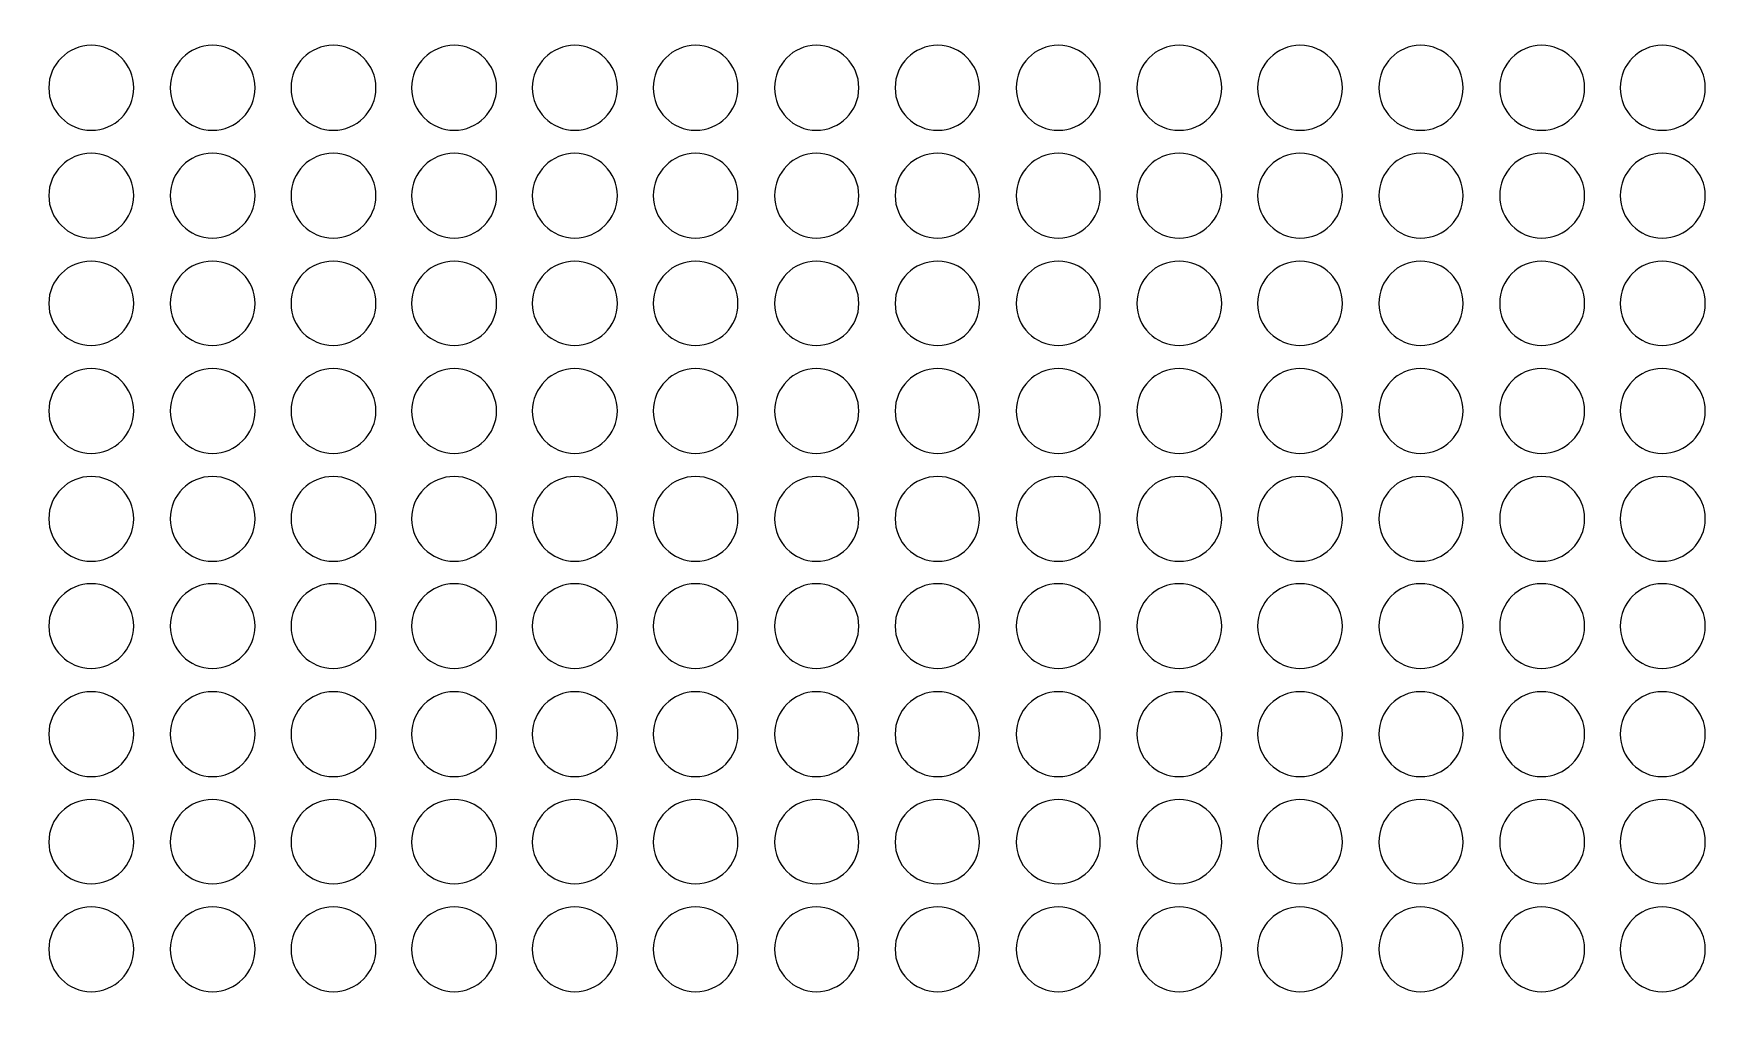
# Model space of a CAD drawing. Header units: inches. Extents: x 243 to 900, y -519 to -86.
# Drawn here: x 572.91 to 607.51, y -372.06 to -352.19 of the extents above; entities that cross this region are included whole.
import ezdxf

# ---------------------------------------------------------------- set-up
doc = ezdxf.new("R2010")
doc.units = ezdxf.units.IN
doc.header["$MEASUREMENT"] = 0
doc.layers.add('Layer 1', color=7, linetype='Continuous')

# ---------------------------------------------------------------- blocks, each defined once
blk = doc.blocks.new('block 3')
at = {"layer": 'Layer 1', "lineweight": 0}
blk.add_open_spline([(898.138, -484.267), (898.138, -494.991), (889.368, -503.763), (878.645, -503.763), (878.645, -503.763), (266.12, -503.763), (266.12, -503.763), (255.397, -503.763), (246.624, -494.991), (246.624, -484.267), (246.624, -484.267), (246.624, -108.507), (246.624, -108.507), (246.624, -97.783), (255.397, -89.011), (266.12, -89.011), (266.12, -89.011), (878.645, -89.011), (878.645, -89.011), (889.368, -89.011), (898.138, -97.783), (898.138, -108.507), (898.138, -108.507), (898.138, -484.267), (898.138, -484.267)], degree=3, knots=[0, 0, 0, 0, 1, 1, 1, 2, 2, 2, 3, 3, 3, 4, 4, 4, 5, 5, 5, 6, 6, 6, 7, 7, 7, 8, 8, 8, 8], dxfattribs=at)
blk = doc.blocks.new('block 2')
at = {"layer": 'Layer 1'}
blk.add_blockref('block 3', (0, 0), dxfattribs=at)
blk = doc.blocks.new('block 246')
at = {"layer": 'Layer 1', "lineweight": 0}
for points in [[(574.961, -353.299), (574.961, -353.786), (574.578, -354.17), (574.091, -354.17), (573.618, -354.17), (573.222, -353.786), (573.222, -353.299), (573.222, -352.825), (573.618, -352.43), (574.091, -352.43), (574.578, -352.43), (574.961, -352.825), (574.961, -353.299)], [(577.447, -353.299), (577.447, -353.786), (577.053, -354.17), (576.577, -354.17), (576.088, -354.17), (575.71, -353.786), (575.71, -353.299), (575.71, -352.825), (576.088, -352.43), (576.577, -352.43), (577.053, -352.43), (577.447, -352.825), (577.447, -353.299)], [(579.921, -353.299), (579.921, -353.786), (579.525, -354.17), (579.049, -354.17), (578.562, -354.17), (578.182, -353.786), (578.182, -353.299), (578.182, -352.825), (578.562, -352.43), (579.049, -352.43), (579.525, -352.43), (579.921, -352.825), (579.921, -353.299)], [(582.391, -353.299), (582.391, -353.786), (581.997, -354.17), (581.524, -354.17), (581.048, -354.17), (580.651, -353.786), (580.651, -353.299), (580.651, -352.825), (581.048, -352.43), (581.524, -352.43), (581.997, -352.43), (582.391, -352.825), (582.391, -353.299)], [(584.865, -353.299), (584.865, -353.786), (584.466, -354.17), (583.993, -354.17), (583.522, -354.17), (583.123, -353.786), (583.123, -353.299), (583.123, -352.825), (583.522, -352.43), (583.993, -352.43), (584.466, -352.43), (584.865, -352.825), (584.865, -353.299)], [(587.334, -353.299), (587.334, -353.786), (586.954, -354.17), (586.465, -354.17), (585.991, -354.17), (585.597, -353.786), (585.597, -353.299), (585.597, -352.825), (585.991, -352.43), (586.465, -352.43), (586.954, -352.43), (587.334, -352.825), (587.334, -353.299)], [(589.809, -353.299), (589.809, -353.786), (589.423, -354.17), (588.937, -354.17), (588.466, -354.17), (588.083, -353.786), (588.083, -353.299), (588.083, -352.825), (588.466, -352.43), (588.937, -352.43), (589.423, -352.43), (589.809, -352.825), (589.809, -353.299)], [(592.276, -353.299), (592.276, -353.786), (591.901, -354.17), (591.425, -354.17), (590.935, -354.17), (590.552, -353.786), (590.552, -353.299), (590.552, -352.825), (590.935, -352.43), (591.425, -352.43), (591.901, -352.43), (592.276, -352.825), (592.276, -353.299)], [(594.753, -353.299), (594.753, -353.786), (594.37, -354.17), (593.897, -354.17), (593.41, -354.17), (593.03, -353.786), (593.03, -353.299), (593.03, -352.825), (593.41, -352.43), (593.897, -352.43), (594.37, -352.43), (594.753, -352.825), (594.753, -353.299)], [(597.241, -353.299), (597.241, -353.786), (596.844, -354.17), (596.369, -354.17), (595.88, -354.17), (595.501, -353.786), (595.501, -353.299), (595.501, -352.825), (595.88, -352.43), (596.369, -352.43), (596.844, -352.43), (597.241, -352.825), (597.241, -353.299)], [(599.71, -353.299), (599.71, -353.786), (599.33, -354.17), (598.841, -354.17), (598.367, -354.17), (597.971, -353.786), (597.971, -353.299), (597.971, -352.825), (598.367, -352.43), (598.841, -352.43), (599.33, -352.43), (599.71, -352.825), (599.71, -353.299)], [(602.182, -353.299), (602.182, -353.786), (601.799, -354.17), (601.31, -354.17), (600.839, -354.17), (600.459, -353.786), (600.459, -353.299), (600.459, -352.825), (600.839, -352.43), (601.31, -352.43), (601.799, -352.43), (602.182, -352.825), (602.182, -353.299)], [(604.67, -353.299), (604.67, -353.786), (604.274, -354.17), (603.785, -354.17), (603.314, -354.17), (602.931, -353.786), (602.931, -353.299), (602.931, -352.825), (603.314, -352.43), (603.785, -352.43), (604.274, -352.43), (604.67, -352.825), (604.67, -353.299)], [(607.14, -353.299), (607.14, -353.786), (606.746, -354.17), (606.257, -354.17), (605.781, -354.17), (605.4, -353.786), (605.4, -353.299), (605.4, -352.825), (605.781, -352.43), (606.257, -352.43), (606.746, -352.43), (607.14, -352.825), (607.14, -353.299)]]:
    blk.add_open_spline(points, degree=3, knots=[0, 0, 0, 0, 1, 1, 1, 2, 2, 2, 3, 3, 3, 4, 4, 4, 4], dxfattribs=at)
blk = doc.blocks.new('block 247')
at = {"layer": 'Layer 1', "lineweight": 0}
for points in [[(574.961, -355.511), (574.961, -355.982), (574.578, -356.38), (574.091, -356.38), (573.618, -356.38), (573.222, -355.982), (573.222, -355.511), (573.222, -355.038), (573.618, -354.64), (574.091, -354.64), (574.578, -354.64), (574.961, -355.038), (574.961, -355.511)], [(577.447, -355.511), (577.447, -355.982), (577.053, -356.38), (576.577, -356.38), (576.088, -356.38), (575.71, -355.982), (575.71, -355.511), (575.71, -355.038), (576.088, -354.64), (576.577, -354.64), (577.053, -354.64), (577.447, -355.038), (577.447, -355.511)], [(579.921, -355.511), (579.921, -355.982), (579.525, -356.38), (579.049, -356.38), (578.562, -356.38), (578.182, -355.982), (578.182, -355.511), (578.182, -355.038), (578.562, -354.64), (579.049, -354.64), (579.525, -354.64), (579.921, -355.038), (579.921, -355.511)], [(582.391, -355.511), (582.391, -355.982), (581.997, -356.38), (581.524, -356.38), (581.048, -356.38), (580.651, -355.982), (580.651, -355.511), (580.651, -355.038), (581.048, -354.64), (581.524, -354.64), (581.997, -354.64), (582.391, -355.038), (582.391, -355.511)], [(584.865, -355.511), (584.865, -355.982), (584.466, -356.38), (583.993, -356.38), (583.522, -356.38), (583.123, -355.982), (583.123, -355.511), (583.123, -355.038), (583.522, -354.64), (583.993, -354.64), (584.466, -354.64), (584.865, -355.038), (584.865, -355.511)], [(587.334, -355.511), (587.334, -355.982), (586.954, -356.38), (586.465, -356.38), (585.991, -356.38), (585.597, -355.982), (585.597, -355.511), (585.597, -355.038), (585.991, -354.64), (586.465, -354.64), (586.954, -354.64), (587.334, -355.038), (587.334, -355.511)], [(589.809, -355.511), (589.809, -355.982), (589.423, -356.38), (588.937, -356.38), (588.466, -356.38), (588.083, -355.982), (588.083, -355.511), (588.083, -355.038), (588.466, -354.64), (588.937, -354.64), (589.423, -354.64), (589.809, -355.038), (589.809, -355.511)], [(592.276, -355.511), (592.276, -355.982), (591.901, -356.38), (591.425, -356.38), (590.935, -356.38), (590.552, -355.982), (590.552, -355.511), (590.552, -355.038), (590.935, -354.64), (591.425, -354.64), (591.901, -354.64), (592.276, -355.038), (592.276, -355.511)], [(594.753, -355.511), (594.753, -355.982), (594.37, -356.38), (593.897, -356.38), (593.41, -356.38), (593.03, -355.982), (593.03, -355.511), (593.03, -355.038), (593.41, -354.64), (593.897, -354.64), (594.37, -354.64), (594.753, -355.038), (594.753, -355.511)], [(597.241, -355.511), (597.241, -355.982), (596.844, -356.38), (596.369, -356.38), (595.88, -356.38), (595.501, -355.982), (595.501, -355.511), (595.501, -355.038), (595.88, -354.64), (596.369, -354.64), (596.844, -354.64), (597.241, -355.038), (597.241, -355.511)], [(599.71, -355.511), (599.71, -355.982), (599.33, -356.38), (598.841, -356.38), (598.367, -356.38), (597.971, -355.982), (597.971, -355.511), (597.971, -355.038), (598.367, -354.64), (598.841, -354.64), (599.33, -354.64), (599.71, -355.038), (599.71, -355.511)], [(602.182, -355.511), (602.182, -355.982), (601.799, -356.38), (601.31, -356.38), (600.839, -356.38), (600.459, -355.982), (600.459, -355.511), (600.459, -355.038), (600.839, -354.64), (601.31, -354.64), (601.799, -354.64), (602.182, -355.038), (602.182, -355.511)], [(604.67, -355.511), (604.67, -355.982), (604.274, -356.38), (603.785, -356.38), (603.314, -356.38), (602.931, -355.982), (602.931, -355.511), (602.931, -355.038), (603.314, -354.64), (603.785, -354.64), (604.274, -354.64), (604.67, -355.038), (604.67, -355.511)], [(607.14, -355.511), (607.14, -355.982), (606.746, -356.38), (606.257, -356.38), (605.781, -356.38), (605.4, -355.982), (605.4, -355.511), (605.4, -355.038), (605.781, -354.64), (606.257, -354.64), (606.746, -354.64), (607.14, -355.038), (607.14, -355.511)]]:
    blk.add_open_spline(points, degree=3, knots=[0, 0, 0, 0, 1, 1, 1, 2, 2, 2, 3, 3, 3, 4, 4, 4, 4], dxfattribs=at)
blk = doc.blocks.new('block 248')
at = {"layer": 'Layer 1', "lineweight": 0}
for points in [[(574.961, -357.722), (574.961, -358.198), (574.578, -358.578), (574.091, -358.578), (573.618, -358.578), (573.222, -358.198), (573.222, -357.722), (573.222, -357.237), (573.618, -356.853), (574.091, -356.853), (574.578, -356.853), (574.961, -357.237), (574.961, -357.722)], [(577.447, -357.722), (577.447, -358.198), (577.053, -358.578), (576.577, -358.578), (576.088, -358.578), (575.71, -358.198), (575.71, -357.722), (575.71, -357.237), (576.088, -356.853), (576.577, -356.853), (577.053, -356.853), (577.447, -357.237), (577.447, -357.722)], [(579.921, -357.722), (579.921, -358.198), (579.525, -358.578), (579.049, -358.578), (578.562, -358.578), (578.182, -358.198), (578.182, -357.722), (578.182, -357.237), (578.562, -356.853), (579.049, -356.853), (579.525, -356.853), (579.921, -357.237), (579.921, -357.722)], [(582.391, -357.722), (582.391, -358.198), (581.997, -358.578), (581.524, -358.578), (581.048, -358.578), (580.651, -358.198), (580.651, -357.722), (580.651, -357.237), (581.048, -356.853), (581.524, -356.853), (581.997, -356.853), (582.391, -357.237), (582.391, -357.722)], [(584.865, -357.722), (584.865, -358.198), (584.466, -358.578), (583.993, -358.578), (583.522, -358.578), (583.123, -358.198), (583.123, -357.722), (583.123, -357.237), (583.522, -356.853), (583.993, -356.853), (584.466, -356.853), (584.865, -357.237), (584.865, -357.722)], [(587.334, -357.722), (587.334, -358.198), (586.954, -358.578), (586.465, -358.578), (585.991, -358.578), (585.597, -358.198), (585.597, -357.722), (585.597, -357.237), (585.991, -356.853), (586.465, -356.853), (586.954, -356.853), (587.334, -357.237), (587.334, -357.722)], [(589.809, -357.722), (589.809, -358.198), (589.423, -358.578), (588.937, -358.578), (588.466, -358.578), (588.083, -358.198), (588.083, -357.722), (588.083, -357.237), (588.466, -356.853), (588.937, -356.853), (589.423, -356.853), (589.809, -357.237), (589.809, -357.722)], [(592.276, -357.722), (592.276, -358.198), (591.901, -358.578), (591.425, -358.578), (590.935, -358.578), (590.552, -358.198), (590.552, -357.722), (590.552, -357.237), (590.935, -356.853), (591.425, -356.853), (591.901, -356.853), (592.276, -357.237), (592.276, -357.722)], [(594.753, -357.722), (594.753, -358.198), (594.37, -358.578), (593.897, -358.578), (593.41, -358.578), (593.03, -358.198), (593.03, -357.722), (593.03, -357.237), (593.41, -356.853), (593.897, -356.853), (594.37, -356.853), (594.753, -357.237), (594.753, -357.722)], [(597.241, -357.722), (597.241, -358.198), (596.844, -358.578), (596.369, -358.578), (595.88, -358.578), (595.501, -358.198), (595.501, -357.722), (595.501, -357.237), (595.88, -356.853), (596.369, -356.853), (596.844, -356.853), (597.241, -357.237), (597.241, -357.722)], [(599.71, -357.722), (599.71, -358.198), (599.33, -358.578), (598.841, -358.578), (598.367, -358.578), (597.971, -358.198), (597.971, -357.722), (597.971, -357.237), (598.367, -356.853), (598.841, -356.853), (599.33, -356.853), (599.71, -357.237), (599.71, -357.722)], [(602.182, -357.722), (602.182, -358.198), (601.799, -358.578), (601.31, -358.578), (600.839, -358.578), (600.459, -358.198), (600.459, -357.722), (600.459, -357.237), (600.839, -356.853), (601.31, -356.853), (601.799, -356.853), (602.182, -357.237), (602.182, -357.722)], [(604.67, -357.722), (604.67, -358.198), (604.274, -358.578), (603.785, -358.578), (603.314, -358.578), (602.931, -358.198), (602.931, -357.722), (602.931, -357.237), (603.314, -356.853), (603.785, -356.853), (604.274, -356.853), (604.67, -357.237), (604.67, -357.722)], [(607.14, -357.722), (607.14, -358.198), (606.746, -358.578), (606.257, -358.578), (605.781, -358.578), (605.4, -358.198), (605.4, -357.722), (605.4, -357.237), (605.781, -356.853), (606.257, -356.853), (606.746, -356.853), (607.14, -357.237), (607.14, -357.722)]]:
    blk.add_open_spline(points, degree=3, knots=[0, 0, 0, 0, 1, 1, 1, 2, 2, 2, 3, 3, 3, 4, 4, 4, 4], dxfattribs=at)
blk = doc.blocks.new('block 249')
at = {"layer": 'Layer 1', "lineweight": 0}
for points in [[(574.961, -359.923), (574.961, -360.395), (574.578, -360.793), (574.091, -360.793), (573.618, -360.793), (573.222, -360.395), (573.222, -359.923), (573.222, -359.448), (573.618, -359.053), (574.091, -359.053), (574.578, -359.053), (574.961, -359.448), (574.961, -359.923)], [(577.447, -359.923), (577.447, -360.395), (577.053, -360.793), (576.577, -360.793), (576.088, -360.793), (575.71, -360.395), (575.71, -359.923), (575.71, -359.448), (576.088, -359.053), (576.577, -359.053), (577.053, -359.053), (577.447, -359.448), (577.447, -359.923)], [(579.921, -359.923), (579.921, -360.395), (579.525, -360.793), (579.049, -360.793), (578.562, -360.793), (578.182, -360.395), (578.182, -359.923), (578.182, -359.448), (578.562, -359.053), (579.049, -359.053), (579.525, -359.053), (579.921, -359.448), (579.921, -359.923)], [(582.391, -359.923), (582.391, -360.395), (581.997, -360.793), (581.524, -360.793), (581.048, -360.793), (580.651, -360.395), (580.651, -359.923), (580.651, -359.448), (581.048, -359.053), (581.524, -359.053), (581.997, -359.053), (582.391, -359.448), (582.391, -359.923)], [(584.865, -359.923), (584.865, -360.395), (584.466, -360.793), (583.993, -360.793), (583.522, -360.793), (583.123, -360.395), (583.123, -359.923), (583.123, -359.448), (583.522, -359.053), (583.993, -359.053), (584.466, -359.053), (584.865, -359.448), (584.865, -359.923)], [(587.334, -359.923), (587.334, -360.395), (586.954, -360.793), (586.465, -360.793), (585.991, -360.793), (585.597, -360.395), (585.597, -359.923), (585.597, -359.448), (585.991, -359.053), (586.465, -359.053), (586.954, -359.053), (587.334, -359.448), (587.334, -359.923)], [(589.809, -359.923), (589.809, -360.395), (589.423, -360.793), (588.937, -360.793), (588.466, -360.793), (588.083, -360.395), (588.083, -359.923), (588.083, -359.448), (588.466, -359.053), (588.937, -359.053), (589.423, -359.053), (589.809, -359.448), (589.809, -359.923)], [(592.276, -359.923), (592.276, -360.395), (591.901, -360.793), (591.425, -360.793), (590.935, -360.793), (590.552, -360.395), (590.552, -359.923), (590.552, -359.448), (590.935, -359.053), (591.425, -359.053), (591.901, -359.053), (592.276, -359.448), (592.276, -359.923)], [(594.753, -359.923), (594.753, -360.395), (594.37, -360.793), (593.897, -360.793), (593.41, -360.793), (593.03, -360.395), (593.03, -359.923), (593.03, -359.448), (593.41, -359.053), (593.897, -359.053), (594.37, -359.053), (594.753, -359.448), (594.753, -359.923)], [(597.241, -359.923), (597.241, -360.395), (596.844, -360.793), (596.369, -360.793), (595.88, -360.793), (595.501, -360.395), (595.501, -359.923), (595.501, -359.448), (595.88, -359.053), (596.369, -359.053), (596.844, -359.053), (597.241, -359.448), (597.241, -359.923)], [(599.71, -359.923), (599.71, -360.395), (599.33, -360.793), (598.841, -360.793), (598.367, -360.793), (597.971, -360.395), (597.971, -359.923), (597.971, -359.448), (598.367, -359.053), (598.841, -359.053), (599.33, -359.053), (599.71, -359.448), (599.71, -359.923)], [(602.182, -359.923), (602.182, -360.395), (601.799, -360.793), (601.31, -360.793), (600.839, -360.793), (600.459, -360.395), (600.459, -359.923), (600.459, -359.448), (600.839, -359.053), (601.31, -359.053), (601.799, -359.053), (602.182, -359.448), (602.182, -359.923)], [(604.67, -359.923), (604.67, -360.395), (604.274, -360.793), (603.785, -360.793), (603.314, -360.793), (602.931, -360.395), (602.931, -359.923), (602.931, -359.448), (603.314, -359.053), (603.785, -359.053), (604.274, -359.053), (604.67, -359.448), (604.67, -359.923)], [(607.14, -359.923), (607.14, -360.395), (606.746, -360.793), (606.257, -360.793), (605.781, -360.793), (605.4, -360.395), (605.4, -359.923), (605.4, -359.448), (605.781, -359.053), (606.257, -359.053), (606.746, -359.053), (607.14, -359.448), (607.14, -359.923)]]:
    blk.add_open_spline(points, degree=3, knots=[0, 0, 0, 0, 1, 1, 1, 2, 2, 2, 3, 3, 3, 4, 4, 4, 4], dxfattribs=at)
blk = doc.blocks.new('block 250')
at = {"layer": 'Layer 1', "lineweight": 0}
for points in [[(574.961, -362.134), (574.961, -362.606), (574.578, -363.003), (574.091, -363.003), (573.618, -363.003), (573.222, -362.606), (573.222, -362.134), (573.222, -361.647), (573.618, -361.265), (574.091, -361.265), (574.578, -361.265), (574.961, -361.647), (574.961, -362.134)], [(577.447, -362.134), (577.447, -362.606), (577.053, -363.003), (576.577, -363.003), (576.088, -363.003), (575.71, -362.606), (575.71, -362.134), (575.71, -361.647), (576.088, -361.265), (576.577, -361.265), (577.053, -361.265), (577.447, -361.647), (577.447, -362.134)], [(579.921, -362.134), (579.921, -362.606), (579.525, -363.003), (579.049, -363.003), (578.562, -363.003), (578.182, -362.606), (578.182, -362.134), (578.182, -361.647), (578.562, -361.265), (579.049, -361.265), (579.525, -361.265), (579.921, -361.647), (579.921, -362.134)], [(582.391, -362.134), (582.391, -362.606), (581.997, -363.003), (581.524, -363.003), (581.048, -363.003), (580.651, -362.606), (580.651, -362.134), (580.651, -361.647), (581.048, -361.265), (581.524, -361.265), (581.997, -361.265), (582.391, -361.647), (582.391, -362.134)], [(584.865, -362.134), (584.865, -362.606), (584.466, -363.003), (583.993, -363.003), (583.522, -363.003), (583.123, -362.606), (583.123, -362.134), (583.123, -361.647), (583.522, -361.265), (583.993, -361.265), (584.466, -361.265), (584.865, -361.647), (584.865, -362.134)], [(587.334, -362.134), (587.334, -362.606), (586.954, -363.003), (586.465, -363.003), (585.991, -363.003), (585.597, -362.606), (585.597, -362.134), (585.597, -361.647), (585.991, -361.265), (586.465, -361.265), (586.954, -361.265), (587.334, -361.647), (587.334, -362.134)], [(589.809, -362.134), (589.809, -362.606), (589.423, -363.003), (588.937, -363.003), (588.466, -363.003), (588.083, -362.606), (588.083, -362.134), (588.083, -361.647), (588.466, -361.265), (588.937, -361.265), (589.423, -361.265), (589.809, -361.647), (589.809, -362.134)], [(592.276, -362.134), (592.276, -362.606), (591.901, -363.003), (591.425, -363.003), (590.935, -363.003), (590.552, -362.606), (590.552, -362.134), (590.552, -361.647), (590.935, -361.265), (591.425, -361.265), (591.901, -361.265), (592.276, -361.647), (592.276, -362.134)], [(594.753, -362.134), (594.753, -362.606), (594.37, -363.003), (593.897, -363.003), (593.41, -363.003), (593.03, -362.606), (593.03, -362.134), (593.03, -361.647), (593.41, -361.265), (593.897, -361.265), (594.37, -361.265), (594.753, -361.647), (594.753, -362.134)], [(597.241, -362.134), (597.241, -362.606), (596.844, -363.003), (596.369, -363.003), (595.88, -363.003), (595.501, -362.606), (595.501, -362.134), (595.501, -361.647), (595.88, -361.265), (596.369, -361.265), (596.844, -361.265), (597.241, -361.647), (597.241, -362.134)], [(599.71, -362.134), (599.71, -362.606), (599.33, -363.003), (598.841, -363.003), (598.367, -363.003), (597.971, -362.606), (597.971, -362.134), (597.971, -361.647), (598.367, -361.265), (598.841, -361.265), (599.33, -361.265), (599.71, -361.647), (599.71, -362.134)], [(602.182, -362.134), (602.182, -362.606), (601.799, -363.003), (601.31, -363.003), (600.839, -363.003), (600.459, -362.606), (600.459, -362.134), (600.459, -361.647), (600.839, -361.265), (601.31, -361.265), (601.799, -361.265), (602.182, -361.647), (602.182, -362.134)], [(604.67, -362.134), (604.67, -362.606), (604.274, -363.003), (603.785, -363.003), (603.314, -363.003), (602.931, -362.606), (602.931, -362.134), (602.931, -361.647), (603.314, -361.265), (603.785, -361.265), (604.274, -361.265), (604.67, -361.647), (604.67, -362.134)], [(607.14, -362.134), (607.14, -362.606), (606.746, -363.003), (606.257, -363.003), (605.781, -363.003), (605.4, -362.606), (605.4, -362.134), (605.4, -361.647), (605.781, -361.265), (606.257, -361.265), (606.746, -361.265), (607.14, -361.647), (607.14, -362.134)]]:
    blk.add_open_spline(points, degree=3, knots=[0, 0, 0, 0, 1, 1, 1, 2, 2, 2, 3, 3, 3, 4, 4, 4, 4], dxfattribs=at)
blk = doc.blocks.new('block 251')
at = {"layer": 'Layer 1', "lineweight": 0}
for points in [[(574.961, -364.331), (574.961, -364.805), (574.578, -365.2), (574.091, -365.2), (573.618, -365.2), (573.222, -364.805), (573.222, -364.331), (573.222, -363.858), (573.618, -363.462), (574.091, -363.462), (574.578, -363.462), (574.961, -363.858), (574.961, -364.331)], [(577.447, -364.331), (577.447, -364.805), (577.053, -365.2), (576.577, -365.2), (576.088, -365.2), (575.71, -364.805), (575.71, -364.331), (575.71, -363.858), (576.088, -363.462), (576.577, -363.462), (577.053, -363.462), (577.447, -363.858), (577.447, -364.331)], [(579.921, -364.331), (579.921, -364.805), (579.525, -365.2), (579.049, -365.2), (578.562, -365.2), (578.182, -364.805), (578.182, -364.331), (578.182, -363.858), (578.562, -363.462), (579.049, -363.462), (579.525, -363.462), (579.921, -363.858), (579.921, -364.331)], [(582.391, -364.331), (582.391, -364.805), (581.997, -365.2), (581.524, -365.2), (581.048, -365.2), (580.651, -364.805), (580.651, -364.331), (580.651, -363.858), (581.048, -363.462), (581.524, -363.462), (581.997, -363.462), (582.391, -363.858), (582.391, -364.331)], [(584.865, -364.331), (584.865, -364.805), (584.466, -365.2), (583.993, -365.2), (583.522, -365.2), (583.123, -364.805), (583.123, -364.331), (583.123, -363.858), (583.522, -363.462), (583.993, -363.462), (584.466, -363.462), (584.865, -363.858), (584.865, -364.331)], [(587.334, -364.331), (587.334, -364.805), (586.954, -365.2), (586.465, -365.2), (585.991, -365.2), (585.597, -364.805), (585.597, -364.331), (585.597, -363.858), (585.991, -363.462), (586.465, -363.462), (586.954, -363.462), (587.334, -363.858), (587.334, -364.331)], [(589.809, -364.331), (589.809, -364.805), (589.423, -365.2), (588.937, -365.2), (588.466, -365.2), (588.083, -364.805), (588.083, -364.331), (588.083, -363.858), (588.466, -363.462), (588.937, -363.462), (589.423, -363.462), (589.809, -363.858), (589.809, -364.331)], [(592.276, -364.331), (592.276, -364.805), (591.901, -365.2), (591.425, -365.2), (590.935, -365.2), (590.552, -364.805), (590.552, -364.331), (590.552, -363.858), (590.935, -363.462), (591.425, -363.462), (591.901, -363.462), (592.276, -363.858), (592.276, -364.331)], [(594.753, -364.331), (594.753, -364.805), (594.37, -365.2), (593.897, -365.2), (593.41, -365.2), (593.03, -364.805), (593.03, -364.331), (593.03, -363.858), (593.41, -363.462), (593.897, -363.462), (594.37, -363.462), (594.753, -363.858), (594.753, -364.331)], [(597.241, -364.331), (597.241, -364.805), (596.844, -365.2), (596.369, -365.2), (595.88, -365.2), (595.501, -364.805), (595.501, -364.331), (595.501, -363.858), (595.88, -363.462), (596.369, -363.462), (596.844, -363.462), (597.241, -363.858), (597.241, -364.331)], [(599.71, -364.331), (599.71, -364.805), (599.33, -365.2), (598.841, -365.2), (598.367, -365.2), (597.971, -364.805), (597.971, -364.331), (597.971, -363.858), (598.367, -363.462), (598.841, -363.462), (599.33, -363.462), (599.71, -363.858), (599.71, -364.331)], [(602.182, -364.331), (602.182, -364.805), (601.799, -365.2), (601.31, -365.2), (600.839, -365.2), (600.459, -364.805), (600.459, -364.331), (600.459, -363.858), (600.839, -363.462), (601.31, -363.462), (601.799, -363.462), (602.182, -363.858), (602.182, -364.331)], [(604.67, -364.331), (604.67, -364.805), (604.274, -365.2), (603.785, -365.2), (603.314, -365.2), (602.931, -364.805), (602.931, -364.331), (602.931, -363.858), (603.314, -363.462), (603.785, -363.462), (604.274, -363.462), (604.67, -363.858), (604.67, -364.331)], [(607.14, -364.331), (607.14, -364.805), (606.746, -365.2), (606.257, -365.2), (605.781, -365.2), (605.4, -364.805), (605.4, -364.331), (605.4, -363.858), (605.781, -363.462), (606.257, -363.462), (606.746, -363.462), (607.14, -363.858), (607.14, -364.331)]]:
    blk.add_open_spline(points, degree=3, knots=[0, 0, 0, 0, 1, 1, 1, 2, 2, 2, 3, 3, 3, 4, 4, 4, 4], dxfattribs=at)
blk = doc.blocks.new('block 252')
at = {"layer": 'Layer 1', "lineweight": 0}
for points in [[(574.961, -366.544), (574.961, -367.018), (574.578, -367.416), (574.091, -367.416), (573.618, -367.416), (573.222, -367.018), (573.222, -366.544), (573.222, -366.071), (573.618, -365.676), (574.091, -365.676), (574.578, -365.676), (574.961, -366.071), (574.961, -366.544)], [(577.447, -366.544), (577.447, -367.018), (577.053, -367.416), (576.577, -367.416), (576.088, -367.416), (575.71, -367.018), (575.71, -366.544), (575.71, -366.071), (576.088, -365.676), (576.577, -365.676), (577.053, -365.676), (577.447, -366.071), (577.447, -366.544)], [(579.921, -366.544), (579.921, -367.018), (579.525, -367.416), (579.049, -367.416), (578.562, -367.416), (578.182, -367.018), (578.182, -366.544), (578.182, -366.071), (578.562, -365.676), (579.049, -365.676), (579.525, -365.676), (579.921, -366.071), (579.921, -366.544)], [(582.391, -366.544), (582.391, -367.018), (581.997, -367.416), (581.524, -367.416), (581.048, -367.416), (580.651, -367.018), (580.651, -366.544), (580.651, -366.071), (581.048, -365.676), (581.524, -365.676), (581.997, -365.676), (582.391, -366.071), (582.391, -366.544)], [(584.865, -366.544), (584.865, -367.018), (584.466, -367.416), (583.993, -367.416), (583.522, -367.416), (583.123, -367.018), (583.123, -366.544), (583.123, -366.071), (583.522, -365.676), (583.993, -365.676), (584.466, -365.676), (584.865, -366.071), (584.865, -366.544)], [(587.334, -366.544), (587.334, -367.018), (586.954, -367.416), (586.465, -367.416), (585.991, -367.416), (585.597, -367.018), (585.597, -366.544), (585.597, -366.071), (585.991, -365.676), (586.465, -365.676), (586.954, -365.676), (587.334, -366.071), (587.334, -366.544)], [(589.809, -366.544), (589.809, -367.018), (589.423, -367.416), (588.937, -367.416), (588.466, -367.416), (588.083, -367.018), (588.083, -366.544), (588.083, -366.071), (588.466, -365.676), (588.937, -365.676), (589.423, -365.676), (589.809, -366.071), (589.809, -366.544)], [(592.276, -366.544), (592.276, -367.018), (591.901, -367.416), (591.425, -367.416), (590.935, -367.416), (590.552, -367.018), (590.552, -366.544), (590.552, -366.071), (590.935, -365.676), (591.425, -365.676), (591.901, -365.676), (592.276, -366.071), (592.276, -366.544)], [(594.753, -366.544), (594.753, -367.018), (594.37, -367.416), (593.897, -367.416), (593.41, -367.416), (593.03, -367.018), (593.03, -366.544), (593.03, -366.071), (593.41, -365.676), (593.897, -365.676), (594.37, -365.676), (594.753, -366.071), (594.753, -366.544)], [(597.241, -366.544), (597.241, -367.018), (596.844, -367.416), (596.369, -367.416), (595.88, -367.416), (595.501, -367.018), (595.501, -366.544), (595.501, -366.071), (595.88, -365.676), (596.369, -365.676), (596.844, -365.676), (597.241, -366.071), (597.241, -366.544)], [(599.71, -366.544), (599.71, -367.018), (599.33, -367.416), (598.841, -367.416), (598.367, -367.416), (597.971, -367.018), (597.971, -366.544), (597.971, -366.071), (598.367, -365.676), (598.841, -365.676), (599.33, -365.676), (599.71, -366.071), (599.71, -366.544)], [(602.182, -366.544), (602.182, -367.018), (601.799, -367.416), (601.31, -367.416), (600.839, -367.416), (600.459, -367.018), (600.459, -366.544), (600.459, -366.071), (600.839, -365.676), (601.31, -365.676), (601.799, -365.676), (602.182, -366.071), (602.182, -366.544)], [(604.67, -366.544), (604.67, -367.018), (604.274, -367.416), (603.785, -367.416), (603.314, -367.416), (602.931, -367.018), (602.931, -366.544), (602.931, -366.071), (603.314, -365.676), (603.785, -365.676), (604.274, -365.676), (604.67, -366.071), (604.67, -366.544)], [(607.14, -366.544), (607.14, -367.018), (606.746, -367.416), (606.257, -367.416), (605.781, -367.416), (605.4, -367.018), (605.4, -366.544), (605.4, -366.071), (605.781, -365.676), (606.257, -365.676), (606.746, -365.676), (607.14, -366.071), (607.14, -366.544)]]:
    blk.add_open_spline(points, degree=3, knots=[0, 0, 0, 0, 1, 1, 1, 2, 2, 2, 3, 3, 3, 4, 4, 4, 4], dxfattribs=at)
blk = doc.blocks.new('block 253')
at = {"layer": 'Layer 1', "lineweight": 0}
for points in [[(574.961, -368.757), (574.961, -369.229), (574.578, -369.61), (574.091, -369.61), (573.618, -369.61), (573.222, -369.229), (573.222, -368.757), (573.222, -368.268), (573.618, -367.886), (574.091, -367.886), (574.578, -367.886), (574.961, -368.268), (574.961, -368.757)], [(577.447, -368.757), (577.447, -369.229), (577.053, -369.61), (576.577, -369.61), (576.088, -369.61), (575.71, -369.229), (575.71, -368.757), (575.71, -368.268), (576.088, -367.886), (576.577, -367.886), (577.053, -367.886), (577.447, -368.268), (577.447, -368.757)], [(579.921, -368.757), (579.921, -369.229), (579.525, -369.61), (579.049, -369.61), (578.562, -369.61), (578.182, -369.229), (578.182, -368.757), (578.182, -368.268), (578.562, -367.886), (579.049, -367.886), (579.525, -367.886), (579.921, -368.268), (579.921, -368.757)], [(582.391, -368.757), (582.391, -369.229), (581.997, -369.61), (581.524, -369.61), (581.048, -369.61), (580.651, -369.229), (580.651, -368.757), (580.651, -368.268), (581.048, -367.886), (581.524, -367.886), (581.997, -367.886), (582.391, -368.268), (582.391, -368.757)], [(584.865, -368.757), (584.865, -369.229), (584.466, -369.61), (583.993, -369.61), (583.522, -369.61), (583.123, -369.229), (583.123, -368.757), (583.123, -368.268), (583.522, -367.886), (583.993, -367.886), (584.466, -367.886), (584.865, -368.268), (584.865, -368.757)], [(587.334, -368.757), (587.334, -369.229), (586.954, -369.61), (586.465, -369.61), (585.991, -369.61), (585.597, -369.229), (585.597, -368.757), (585.597, -368.268), (585.991, -367.886), (586.465, -367.886), (586.954, -367.886), (587.334, -368.268), (587.334, -368.757)], [(589.809, -368.757), (589.809, -369.229), (589.423, -369.61), (588.937, -369.61), (588.466, -369.61), (588.083, -369.229), (588.083, -368.757), (588.083, -368.268), (588.466, -367.886), (588.937, -367.886), (589.423, -367.886), (589.809, -368.268), (589.809, -368.757)], [(592.276, -368.757), (592.276, -369.229), (591.901, -369.61), (591.425, -369.61), (590.935, -369.61), (590.552, -369.229), (590.552, -368.757), (590.552, -368.268), (590.935, -367.886), (591.425, -367.886), (591.901, -367.886), (592.276, -368.268), (592.276, -368.757)], [(594.753, -368.757), (594.753, -369.229), (594.37, -369.61), (593.897, -369.61), (593.41, -369.61), (593.03, -369.229), (593.03, -368.757), (593.03, -368.268), (593.41, -367.886), (593.897, -367.886), (594.37, -367.886), (594.753, -368.268), (594.753, -368.757)], [(597.241, -368.757), (597.241, -369.229), (596.844, -369.61), (596.369, -369.61), (595.88, -369.61), (595.501, -369.229), (595.501, -368.757), (595.501, -368.268), (595.88, -367.886), (596.369, -367.886), (596.844, -367.886), (597.241, -368.268), (597.241, -368.757)], [(599.71, -368.757), (599.71, -369.229), (599.33, -369.61), (598.841, -369.61), (598.367, -369.61), (597.971, -369.229), (597.971, -368.757), (597.971, -368.268), (598.367, -367.886), (598.841, -367.886), (599.33, -367.886), (599.71, -368.268), (599.71, -368.757)], [(602.182, -368.757), (602.182, -369.229), (601.799, -369.61), (601.31, -369.61), (600.839, -369.61), (600.459, -369.229), (600.459, -368.757), (600.459, -368.268), (600.839, -367.886), (601.31, -367.886), (601.799, -367.886), (602.182, -368.268), (602.182, -368.757)], [(604.67, -368.757), (604.67, -369.229), (604.274, -369.61), (603.785, -369.61), (603.314, -369.61), (602.931, -369.229), (602.931, -368.757), (602.931, -368.268), (603.314, -367.886), (603.785, -367.886), (604.274, -367.886), (604.67, -368.268), (604.67, -368.757)], [(607.14, -368.757), (607.14, -369.229), (606.746, -369.61), (606.257, -369.61), (605.781, -369.61), (605.4, -369.229), (605.4, -368.757), (605.4, -368.268), (605.781, -367.886), (606.257, -367.886), (606.746, -367.886), (607.14, -368.268), (607.14, -368.757)]]:
    blk.add_open_spline(points, degree=3, knots=[0, 0, 0, 0, 1, 1, 1, 2, 2, 2, 3, 3, 3, 4, 4, 4, 4], dxfattribs=at)
blk = doc.blocks.new('block 254')
at = {"layer": 'Layer 1', "lineweight": 0}
for points in [[(574.961, -370.953), (574.961, -371.427), (574.578, -371.823), (574.091, -371.823), (573.618, -371.823), (573.222, -371.427), (573.222, -370.953), (573.222, -370.48), (573.618, -370.084), (574.091, -370.084), (574.578, -370.084), (574.961, -370.48), (574.961, -370.953)], [(577.447, -370.953), (577.447, -371.427), (577.053, -371.823), (576.577, -371.823), (576.088, -371.823), (575.71, -371.427), (575.71, -370.953), (575.71, -370.48), (576.088, -370.084), (576.577, -370.084), (577.053, -370.084), (577.447, -370.48), (577.447, -370.953)], [(579.921, -370.953), (579.921, -371.427), (579.525, -371.823), (579.049, -371.823), (578.562, -371.823), (578.182, -371.427), (578.182, -370.953), (578.182, -370.48), (578.562, -370.084), (579.049, -370.084), (579.525, -370.084), (579.921, -370.48), (579.921, -370.953)], [(582.391, -370.953), (582.391, -371.427), (581.997, -371.823), (581.524, -371.823), (581.048, -371.823), (580.651, -371.427), (580.651, -370.953), (580.651, -370.48), (581.048, -370.084), (581.524, -370.084), (581.997, -370.084), (582.391, -370.48), (582.391, -370.953)], [(584.865, -370.953), (584.865, -371.427), (584.466, -371.823), (583.993, -371.823), (583.522, -371.823), (583.123, -371.427), (583.123, -370.953), (583.123, -370.48), (583.522, -370.084), (583.993, -370.084), (584.466, -370.084), (584.865, -370.48), (584.865, -370.953)], [(587.334, -370.953), (587.334, -371.427), (586.954, -371.823), (586.465, -371.823), (585.991, -371.823), (585.597, -371.427), (585.597, -370.953), (585.597, -370.48), (585.991, -370.084), (586.465, -370.084), (586.954, -370.084), (587.334, -370.48), (587.334, -370.953)], [(589.809, -370.953), (589.809, -371.427), (589.423, -371.823), (588.937, -371.823), (588.466, -371.823), (588.083, -371.427), (588.083, -370.953), (588.083, -370.48), (588.466, -370.084), (588.937, -370.084), (589.423, -370.084), (589.809, -370.48), (589.809, -370.953)], [(592.276, -370.953), (592.276, -371.427), (591.901, -371.823), (591.425, -371.823), (590.935, -371.823), (590.552, -371.427), (590.552, -370.953), (590.552, -370.48), (590.935, -370.084), (591.425, -370.084), (591.901, -370.084), (592.276, -370.48), (592.276, -370.953)], [(594.753, -370.953), (594.753, -371.427), (594.37, -371.823), (593.897, -371.823), (593.41, -371.823), (593.03, -371.427), (593.03, -370.953), (593.03, -370.48), (593.41, -370.084), (593.897, -370.084), (594.37, -370.084), (594.753, -370.48), (594.753, -370.953)], [(597.241, -370.953), (597.241, -371.427), (596.844, -371.823), (596.369, -371.823), (595.88, -371.823), (595.501, -371.427), (595.501, -370.953), (595.501, -370.48), (595.88, -370.084), (596.369, -370.084), (596.844, -370.084), (597.241, -370.48), (597.241, -370.953)], [(599.71, -370.953), (599.71, -371.427), (599.33, -371.823), (598.841, -371.823), (598.367, -371.823), (597.971, -371.427), (597.971, -370.953), (597.971, -370.48), (598.367, -370.084), (598.841, -370.084), (599.33, -370.084), (599.71, -370.48), (599.71, -370.953)], [(602.182, -370.953), (602.182, -371.427), (601.799, -371.823), (601.31, -371.823), (600.839, -371.823), (600.459, -371.427), (600.459, -370.953), (600.459, -370.48), (600.839, -370.084), (601.31, -370.084), (601.799, -370.084), (602.182, -370.48), (602.182, -370.953)], [(604.67, -370.953), (604.67, -371.427), (604.274, -371.823), (603.785, -371.823), (603.314, -371.823), (602.931, -371.427), (602.931, -370.953), (602.931, -370.48), (603.314, -370.084), (603.785, -370.084), (604.274, -370.084), (604.67, -370.48), (604.67, -370.953)], [(607.14, -370.953), (607.14, -371.427), (606.746, -371.823), (606.257, -371.823), (605.781, -371.823), (605.4, -371.427), (605.4, -370.953), (605.4, -370.48), (605.781, -370.084), (606.257, -370.084), (606.746, -370.084), (607.14, -370.48), (607.14, -370.953)]]:
    blk.add_open_spline(points, degree=3, knots=[0, 0, 0, 0, 1, 1, 1, 2, 2, 2, 3, 3, 3, 4, 4, 4, 4], dxfattribs=at)
blk = doc.blocks.new('block 217')
at = {"layer": 'Layer 1'}
for name in ['block 246', 'block 247', 'block 248', 'block 249', 'block 250', 'block 251', 'block 252', 'block 253', 'block 254']:
    blk.add_blockref(name, (0, 0), dxfattribs=at)
blk = doc.blocks.new('block 149')
at = {"layer": 'Layer 1'}
blk.add_blockref('block 217', (0, 0), dxfattribs=at)
blk = doc.blocks.new('block 4')
at = {"layer": 'Layer 1'}
blk.add_blockref('block 149', (0, 0), dxfattribs=at)

msp = doc.modelspace()

# ---------------------------------------------------------------- linework, layer by layer
at = {"layer": 'Layer 1', "lineweight": 0}
msp.add_open_spline([(771.889, -89.011), (771.889, -89.011), (266.12, -89.011), (266.12, -89.011), (255.397, -89.011), (246.624, -97.783), (246.624, -108.507), (246.624, -108.507), (246.624, -499.044), (246.624, -499.044), (246.624, -509.767), (255.397, -518.54), (266.12, -518.54), (266.12, -518.54), (371.556, -518.54), (371.556, -518.54), (400.967, -304.591), (562.913, -132.915), (771.889, -89.011)], degree=3, knots=[0, 0, 0, 0, 1, 1, 1, 2, 2, 2, 3, 3, 3, 4, 4, 4, 5, 5, 5, 6, 6, 6, 6], dxfattribs=at)

# ---------------------------------------------------------------- block references
at = {"layer": 'Layer 1'}
for name in ['block 2', 'block 4']:
    msp.add_blockref(name, (0, 0), dxfattribs=at)

doc.saveas('drawing.dxf')
